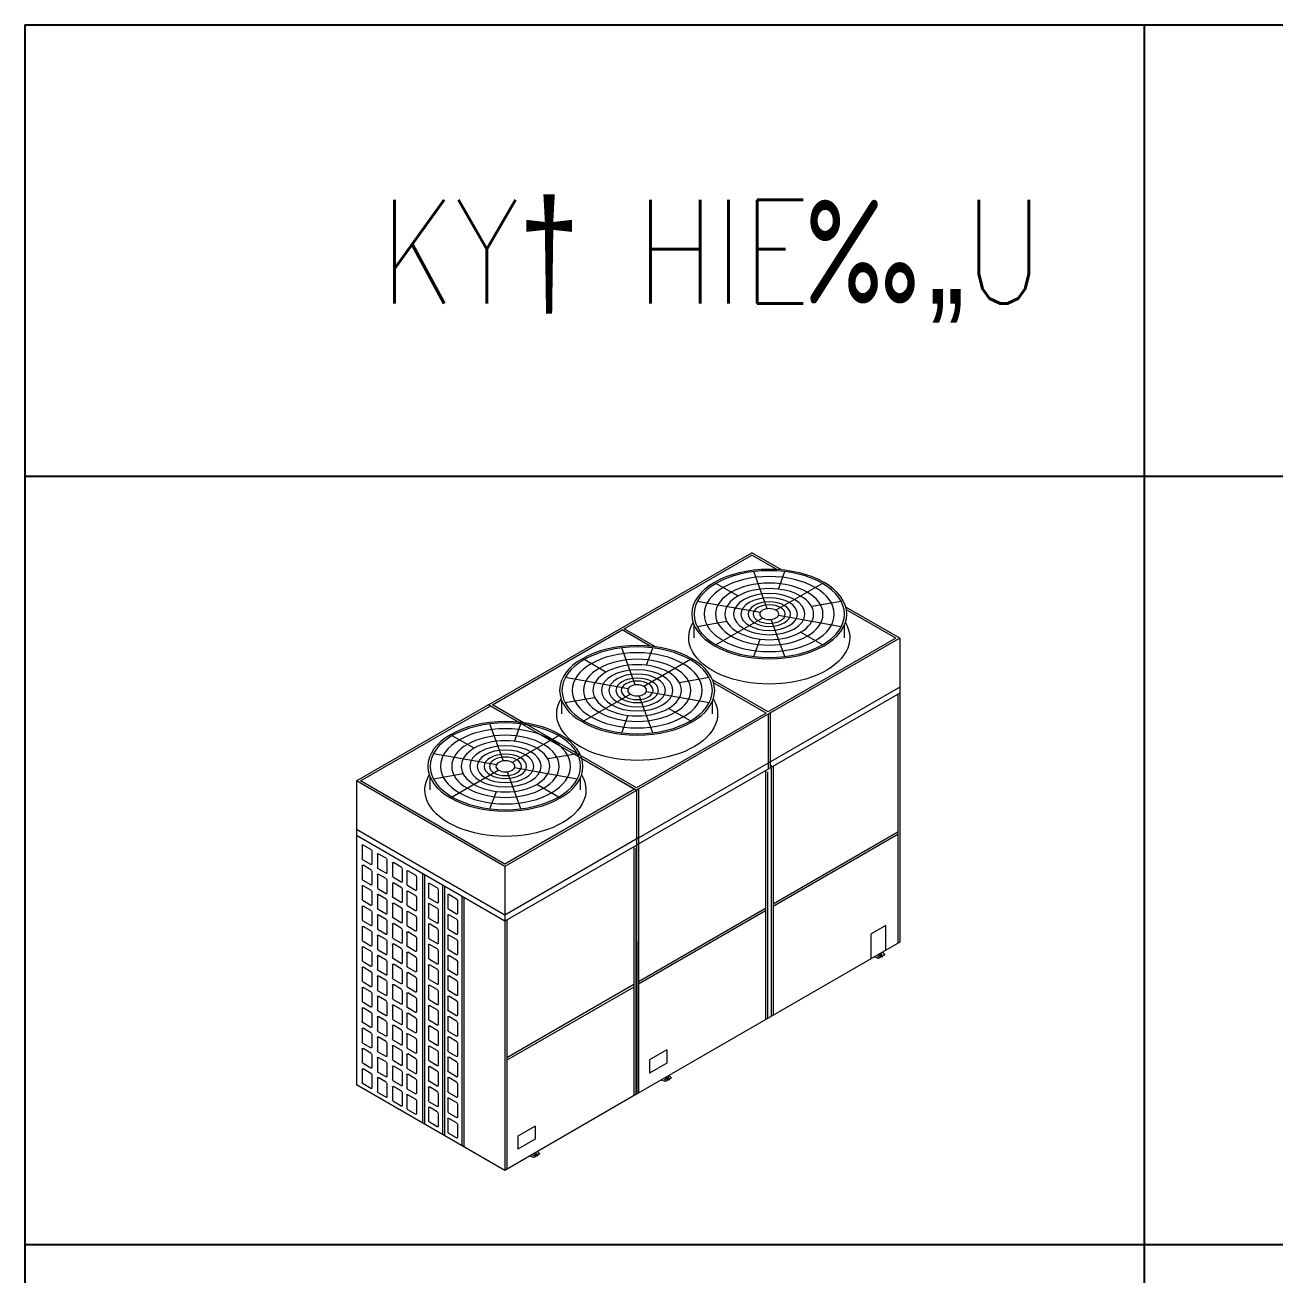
# Model space of a CAD drawing. Header units: millimetres. Extents: x -91525 to 4597779, y -698580 to 576167.
# Drawn here: x -81638 to -78625, y -100950 to -97939 of the extents above; entities that cross this region are included whole.
import ezdxf

# ---------------------------------------------------------------- set-up
doc = ezdxf.new("R2010")
doc.units = ezdxf.units.MM
doc.layers.add('!-AC_Text TBi', color=3, linetype='Continuous')
doc.layers.add('TUONG', color=1, linetype='Continuous')
doc.layers.add('AC-equip', color=3, linetype='Continuous', lineweight=15)
doc.styles.add('ROMANS1', font='ROMANS1.shx', dxfattribs={"width": 0.8})

# ---------------------------------------------------------------- blocks, each defined once
blk = doc.blocks.new('RX48M')
at = {"color": 0, "ltscale": 2.5}
for p, q in [((-1929, 822), (-1677, 968)), ((558, -322), (-1677, 968)), ((-1889, 825), (-1677, 948)), ((-594, 323), (-1677, 948)), ((-1903, 660), (-1957, 808)), ((-1809, 493), (-1695, 808)), ((-2277, 708), (-1883, 480)), ((-1560, 601), (-1374, 708)), ((-2436, 555), (-2186, 511)), ((-1749, 461), (-1215, 555)), ((-2934, 242), (-2476, 507)), ((-2899, 242), (-2481, 484)), ((-2436, 340), (-1903, 434)), ((-2464, 247), (-2464, 355)), ((-1957, 87), (-1842, 402)), ((-1769, 414), (-1374, 187)), ((-1466, 384), (-1215, 340)), ((-1188, 247), (-1188, 355)), ((-860, 170), (-594, 323)), ((-2934, 242), (-2934, -2338)), ((-2934, 242), (-700, -1048)), ((-2899, 242), (-1817, -383)), ((-2277, 187), (-2092, 294)), ((-1695, 87), (-1748, 235)), ((-816, 175), (-577, 313)), ((523, -322), (-577, 313)), ((-783, 13), (-837, 161)), ((-689, -154), (-574, 161)), ((-1157, 61), (-762, -167)), ((-439, -46), (-254, 61)), ((-1316, -92), (-1065, -136)), ((-628, -186), (-95, -92)), ((-2934, -172), (-700, -1462)), ((-1817, -383), (-1345, -111)), ((-1800, -393), (-1354, -136)), ((-2934, -224), (-700, -1514)), ((-2917, -234), (-2917, -2348)), ((-1344, -400), (-1344, -292)), ((-1316, -307), (-783, -213)), ((-837, -560), (-722, -245)), ((-648, -233), (-254, -460)), ((-345, -263), (-95, -307)), ((-67, -400), (-67, -292)), ((-1834, -393), (-1834, -859)), ((-1818, -402), (-1818, -868)), ((-1800, -393), (-700, -1028)), ((-1157, -460), (-972, -353)), ((-700, -1048), (558, -322)), ((-700, -1028), (523, -322)), ((-574, -560), (-628, -412)), ((259, -476), (524, -323)), ((302, -471), (559, -323)), ((1642, -968), (542, -333)), ((1676, -968), (559, -323)), ((336, -633), (282, -485)), ((430, -800), (544, -485)), ((-38, -585), (356, -812)), ((679, -692), (864, -585)), ((-197, -738), (53, -782)), ((490, -832), (1023, -738)), ((-1860, -844), (-1860, -2958)), ((-1842, -834), (-1842, -2968)), ((-698, -1049), (-235, -781)), ((-1811, -892), (-1811, -2986)), ((-1794, -882), (-1794, -2996)), ((-225, -1045), (-225, -938)), ((-197, -953), (336, -859)), ((282, -1206), (396, -891)), ((470, -878), (864, -1106)), ((773, -909), (1023, -953)), ((1051, -1045), (1051, -938)), ((-715, -1039), (-713, -3620)), ((-700, -1048), (-700, -3628)), ((-700, -1048), (-697, -3629)), ((-698, -1049), (419, -1694)), ((-681, -1039), (419, -1674)), ((-38, -1106), (147, -999)), ((419, -1694), (1676, -968)), ((419, -1674), (1642, -968)), ((544, -1206), (490, -1058)), ((1676, -968), (1676, -3548)), ((-2917, -1404), (-1860, -2014)), ((-2917, -1424), (-1860, -2034)), ((-715, -1453), (419, -2108)), ((419, -2107), (1676, -1381)), ((419, -2159), (1676, -1433)), ((-717, -1504), (-717, -3618)), ((-715, -1505), (419, -2159)), ((-693, -1538), (-693, -3632)), ((-676, -1528), (-676, -3642)), ((1426, -1625), (1492, -1587)), ((1499, -1591), (1499, -1703)), ((1548, -1563), (1548, -1675)), ((1555, -1551), (1621, -1513)), ((1628, -1517), (1628, -1629)), ((419, -1694), (419, -4274)), ((1297, -1700), (1364, -1661)), ((1371, -1665), (1371, -1777)), ((1419, -1637), (1419, -1749)), ((1555, -1679), (1621, -1641)), ((1555, -1724), (1621, -1685)), ((1628, -1689), (1628, -1801)), ((1100, -1766), (1100, -3881)), ((1117, -1756), (1117, -3871)), ((1169, -1782), (1169, -1894)), ((1176, -1770), (1242, -1731)), ((1249, -1735), (1249, -1847)), ((1290, -1712), (1290, -1824)), ((1297, -1828), (1364, -1789)), ((1426, -1753), (1492, -1715)), ((1426, -1798), (1492, -1760)), ((1499, -1764), (1499, -1876)), ((1548, -1736), (1548, -1848)), ((930, -1864), (930, -3979)), ((947, -1854), (947, -3969)), ((984, -1888), (984, -2000)), ((991, -1876), (1058, -1838)), ((1065, -1842), (1065, -1954)), ((1176, -1898), (1242, -1859)), ((1176, -1942), (1242, -1904)), ((1249, -1908), (1249, -2020)), ((1290, -1884), (1290, -1996)), ((1297, -1872), (1364, -1834)), ((1371, -1838), (1371, -1950)), ((1419, -1810), (1419, -1922)), ((1426, -1926), (1492, -1888)), ((1548, -1909), (1548, -2021)), ((1555, -1852), (1621, -1813)), ((1555, -1897), (1621, -1858)), ((1628, -1862), (1628, -1974)), ((765, -1959), (765, -4074)), ((783, -1949), (783, -4064)), ((821, -1983), (821, -2095)), ((828, -1971), (894, -1932)), ((901, -1936), (901, -2048)), ((991, -2004), (1058, -1966)), ((991, -2049), (1058, -2011)), ((1065, -2015), (1065, -2127)), ((1169, -1954), (1169, -2066)), ((1297, -2000), (1364, -1962)), ((1297, -2045), (1364, -2007)), ((1371, -2011), (1371, -2123)), ((1419, -1983), (1419, -2095)), ((1426, -1971), (1492, -1932)), ((1499, -1936), (1499, -2049)), ((1555, -2025), (1621, -1986)), ((-1794, -2052), (-717, -2674)), ((-1794, -2072), (-717, -2694)), ((828, -2099), (894, -2060)), ((828, -2143), (894, -2105)), ((901, -2109), (901, -2221)), ((984, -2061), (984, -2173)), ((1176, -2070), (1242, -2032)), ((1176, -2115), (1242, -2077)), ((1249, -2081), (1249, -2193)), ((1290, -2057), (1290, -2169)), ((1426, -2099), (1492, -2061)), ((1426, -2144), (1492, -2105)), ((1499, -2109), (1499, -2221)), ((1548, -2081), (1548, -2193)), ((1555, -2069), (1621, -2031)), ((1628, -2035), (1628, -2147)), ((-2814, -2196), (-2692, -2266)), ((-2814, -2408), (-2814, -2196)), ((401, -2149), (401, -4264)), ((821, -2155), (821, -2267)), ((991, -2177), (1058, -2139)), ((991, -2222), (1058, -2183)), ((1065, -2187), (1065, -2300)), ((1169, -2127), (1169, -2239)), ((1176, -2243), (1242, -2205)), ((1297, -2173), (1364, -2135)), ((1297, -2218), (1364, -2180)), ((1371, -2184), (1371, -2296)), ((1419, -2156), (1419, -2268)), ((1555, -2197), (1621, -2159)), ((1555, -2242), (1621, -2204)), ((1628, -2208), (1628, -2320)), ((-2692, -2478), (-2692, -2266)), ((821, -2328), (821, -2440)), ((828, -2271), (894, -2233)), ((828, -2316), (894, -2278)), ((901, -2282), (901, -2394)), ((984, -2234), (984, -2346)), ((991, -2350), (1058, -2312)), ((1169, -2300), (1169, -2412)), ((1176, -2288), (1242, -2250)), ((1249, -2254), (1249, -2366)), ((1290, -2230), (1290, -2342)), ((1297, -2346), (1364, -2308)), ((1419, -2328), (1419, -2440)), ((1426, -2272), (1492, -2233)), ((1426, -2316), (1492, -2278)), ((1499, -2282), (1499, -2394)), ((1548, -2254), (1548, -2366)), ((1555, -2370), (1621, -2332)), ((-2934, -2338), (-700, -3628)), ((-2786, -2423), (-2806, -2445)), ((828, -2444), (894, -2406)), ((984, -2407), (984, -2519)), ((991, -2395), (1058, -2356)), ((1065, -2360), (1065, -2472)), ((1176, -2416), (1242, -2378)), ((1176, -2461), (1242, -2422)), ((1249, -2426), (1249, -2539)), ((1290, -2403), (1290, -2515)), ((1297, -2391), (1364, -2352)), ((1371, -2356), (1371, -2468)), ((1426, -2444), (1492, -2406)), ((1548, -2427), (1548, -2539)), ((1555, -2415), (1621, -2377)), ((1628, -2381), (1628, -2493)), ((-2806, -2445), (-2754, -2475)), ((-2753, -2441), (-2788, -2462)), ((-2785, -2440), (-2744, -2464)), ((-2754, -2475), (-2717, -2463)), ((821, -2501), (821, -2613)), ((828, -2489), (894, -2451)), ((901, -2455), (901, -2567)), ((991, -2523), (1058, -2484)), ((991, -2567), (1058, -2529)), ((1065, -2533), (1065, -2645)), ((1169, -2473), (1169, -2585)), ((1297, -2519), (1364, -2480)), ((1297, -2563), (1364, -2525)), ((1371, -2529), (1371, -2641)), ((1419, -2501), (1419, -2613)), ((1426, -2489), (1492, -2451)), ((1499, -2455), (1499, -2567)), ((1555, -2543), (1621, -2505)), ((828, -2617), (894, -2579)), ((828, -2662), (894, -2623)), ((901, -2627), (901, -2739)), ((984, -2579), (984, -2691)), ((1169, -2646), (1169, -2758)), ((1176, -2589), (1242, -2551)), ((1176, -2634), (1242, -2595)), ((1249, -2599), (1249, -2711)), ((1290, -2575), (1290, -2687)), ((1426, -2617), (1492, -2579)), ((1426, -2662), (1492, -2624)), ((1499, -2628), (1499, -2740)), ((1548, -2600), (1548, -2712)), ((1555, -2588), (1621, -2549)), ((1628, -2553), (1628, -2665)), ((-676, -2698), (401, -3319)), ((-676, -2718), (401, -3339)), ((821, -2674), (821, -2786)), ((828, -2790), (894, -2751)), ((984, -2752), (984, -2864)), ((991, -2695), (1058, -2657)), ((991, -2740), (1058, -2702)), ((1065, -2706), (1065, -2818)), ((1176, -2762), (1242, -2723)), ((1290, -2748), (1290, -2860)), ((1297, -2691), (1364, -2653)), ((1297, -2736), (1364, -2698)), ((1371, -2702), (1371, -2814)), ((1419, -2674), (1419, -2786)), ((1426, -2790), (1492, -2752)), ((1555, -2716), (1621, -2677)), ((1555, -2760), (1621, -2722)), ((1628, -2726), (1628, -2838)), ((821, -2846), (821, -2958)), ((828, -2834), (894, -2796)), ((901, -2800), (901, -2912)), ((991, -2868), (1058, -2830)), ((1169, -2818), (1169, -2930)), ((1176, -2806), (1242, -2768)), ((1249, -2772), (1249, -2884)), ((1297, -2864), (1364, -2826)), ((1419, -2847), (1419, -2959)), ((1426, -2835), (1492, -2796)), ((1499, -2800), (1499, -2912)), ((1548, -2772), (1548, -2884)), ((1555, -2888), (1621, -2850)), ((828, -2962), (894, -2924)), ((828, -3007), (894, -2969)), ((984, -2925), (984, -3037)), ((991, -2913), (1058, -2875)), ((1065, -2879), (1065, -2991)), ((1176, -2934), (1242, -2896)), ((1176, -2979), (1242, -2941)), ((1249, -2945), (1249, -3057)), ((1290, -2921), (1290, -3033)), ((1297, -2909), (1364, -2871)), ((1371, -2875), (1371, -2987)), ((1426, -2963), (1492, -2924)), ((1426, -3007), (1492, -2969)), ((1548, -2945), (1548, -3057)), ((1555, -2933), (1621, -2895)), ((1628, -2899), (1628, -3011)), ((821, -3019), (821, -3131)), ((901, -2973), (901, -3085)), ((991, -3041), (1058, -3003)), ((991, -3086), (1058, -3047)), ((1065, -3051), (1065, -3163)), ((1169, -2991), (1169, -3103)), ((1176, -3107), (1242, -3069)), ((1297, -3037), (1364, -2999)), ((1297, -3082), (1364, -3043)), ((1371, -3047), (1371, -3159)), ((1419, -3019), (1419, -3131)), ((1499, -2973), (1499, -3085)), ((1555, -3061), (1621, -3023)), ((1555, -3106), (1621, -3068)), ((1628, -3072), (1628, -3184)), ((828, -3135), (894, -3097)), ((828, -3180), (894, -3142)), ((901, -3146), (901, -3258)), ((984, -3098), (984, -3210)), ((991, -3214), (1058, -3175)), ((1169, -3164), (1169, -3276)), ((1176, -3152), (1242, -3114)), ((1249, -3118), (1249, -3230)), ((1290, -3094), (1290, -3206)), ((1297, -3210), (1364, -3171)), ((1426, -3135), (1492, -3097)), ((1426, -3180), (1492, -3142)), ((1499, -3146), (1499, -3258)), ((1548, -3118), (1548, -3230)), ((-958, -3252), (-958, -3364)), ((-958, -3252), (-810, -3337)), ((821, -3192), (821, -3304)), ((828, -3308), (894, -3270)), ((984, -3270), (984, -3382)), ((991, -3258), (1058, -3220)), ((1065, -3224), (1065, -3336)), ((1176, -3280), (1242, -3242)), ((1176, -3325), (1242, -3286)), ((1290, -3266), (1290, -3379)), ((1297, -3254), (1364, -3216)), ((1371, -3220), (1371, -3332)), ((1419, -3192), (1419, -3304)), ((1426, -3308), (1492, -3270)), ((1555, -3234), (1621, -3196)), ((1555, -3279), (1621, -3240)), ((1628, -3244), (1628, -3356)), ((-958, -3364), (-810, -3450)), ((-810, -3337), (-810, -3450)), ((821, -3365), (821, -3477)), ((828, -3353), (894, -3314)), ((901, -3318), (901, -3430)), ((991, -3386), (1058, -3348)), ((991, -3431), (1058, -3393)), ((1169, -3337), (1169, -3449)), ((1249, -3290), (1249, -3402)), ((1297, -3383), (1364, -3344)), ((1297, -3427), (1364, -3389)), ((1371, -3393), (1371, -3505)), ((1419, -3365), (1419, -3477)), ((1426, -3353), (1492, -3315)), ((1499, -3319), (1499, -3431)), ((1548, -3291), (1548, -3403)), ((1555, -3407), (1621, -3368)), ((-977, -3468), (-997, -3489)), ((-997, -3489), (-946, -3519)), ((-944, -3486), (-979, -3506)), ((-976, -3484), (-935, -3508)), ((828, -3481), (894, -3442)), ((828, -3525), (894, -3487)), ((901, -3491), (901, -3603)), ((984, -3443), (984, -3555)), ((1065, -3397), (1065, -3509)), ((1176, -3453), (1242, -3414)), ((1176, -3497), (1242, -3459)), ((1249, -3463), (1249, -3575)), ((1290, -3439), (1290, -3551)), ((1426, -3481), (1492, -3443)), ((1426, -3526), (1492, -3487)), ((1499, -3491), (1499, -3603)), ((1548, -3463), (1548, -3576)), ((1555, -3451), (1621, -3413)), ((1628, -3417), (1628, -3529)), ((-946, -3519), (-908, -3508)), ((419, -4274), (1676, -3548)), ((821, -3537), (821, -3650)), ((991, -3559), (1058, -3521)), ((991, -3604), (1058, -3566)), ((1065, -3570), (1065, -3682)), ((1169, -3509), (1169, -3621)), ((1176, -3625), (1242, -3587)), ((1297, -3555), (1364, -3517)), ((1297, -3600), (1364, -3562)), ((1371, -3566), (1371, -3678)), ((1419, -3538), (1419, -3650)), ((1555, -3580), (1621, -3541)), ((-713, -3620), (419, -4274)), ((821, -3710), (821, -3822)), ((828, -3654), (894, -3615)), ((828, -3698), (894, -3660)), ((901, -3664), (901, -3776)), ((984, -3616), (984, -3728)), ((991, -3732), (1058, -3694)), ((1169, -3682), (1169, -3794)), ((1176, -3670), (1242, -3632)), ((1249, -3636), (1249, -3748)), ((1290, -3612), (1290, -3724)), ((1297, -3728), (1364, -3690)), ((1426, -3654), (1492, -3615)), ((828, -3826), (894, -3788)), ((984, -3789), (984, -3901)), ((991, -3777), (1058, -3738)), ((1065, -3742), (1065, -3854)), ((1176, -3798), (1242, -3760)), ((160, -3898), (160, -4010)), ((160, -3898), (308, -3983)), ((821, -3883), (821, -3995)), ((828, -3871), (894, -3833)), ((901, -3837), (901, -3949)), ((991, -3905), (1058, -3866)), ((160, -4010), (308, -4095)), ((308, -3983), (308, -4095)), ((828, -3999), (894, -3961)), ((141, -4113), (121, -4135)), ((121, -4135), (173, -4165)), ((174, -4131), (139, -4152)), ((143, -4130), (183, -4154)), ((173, -4165), (210, -4153))]:
    blk.add_line(p, q, dxfattribs=at)
for centre, major_axis in [((-1826, 447), (-658, 0)), ((-1826, 447), (-638, 0)), ((-1826, 447), (-552, 0)), ((-1826, 447), (-456, 0)), ((-1826, 447), (-376, 0)), ((-1826, 447), (-303, 0)), ((-1826, 447), (-240, 0)), ((-1826, 447), (-180, 0)), ((-1826, 447), (-136, 0)), ((-1826, 447), (-80.6, 0)), ((-705, -200), (-658, 0)), ((-705, -200), (-638, 0)), ((-705, -200), (-552, 0)), ((-705, -200), (-456, 0)), ((-705, -200), (-376, 0)), ((-705, -200), (-303, 0)), ((-705, -200), (-240, 0)), ((-705, -200), (-180, 0)), ((-705, -200), (-136, 0)), ((-705, -200), (-80.6, 0)), ((413, -845), (-658, 0)), ((413, -845), (-638, 0)), ((413, -845), (-552, 0)), ((413, -845), (-456, 0)), ((413, -845), (-376, 0)), ((413, -845), (-303, 0)), ((413, -845), (-240, 0)), ((413, -845), (-180, 0)), ((413, -845), (-136, 0)), ((413, -845), (-80.6, 0)), ((-2768, -2450), (-9.98, 0)), ((-959, -3494), (-9.98, 0)), ((160, -4140), (-9.98, 0))]:
    blk.add_ellipse(centre, major_axis=major_axis, ratio=0.57735, dxfattribs=at)
for centre, major_axis, start_param, end_param in [((-1826, 247), (-683, 0), 5.952605, 9.755358), ((-705, -400), (-683, 0), 5.952605, 9.755358), ((413, -1045), (-683, 0), 5.952605, 9.755358), ((1492, -1595), (-4.9, -8.49), 2.356194, 3.926991), ((1555, -1559), (-4.9, -8.49), 3.926991, 5.497787), ((1621, -1521), (-4.9, -8.49), 2.356194, 3.926991), ((1364, -1669), (-4.9, -8.49), 2.356194, 3.926991), ((1426, -1633), (-4.9, -8.49), 3.926991, 5.497787), ((1555, -1671), (4.9, 8.49), 2.356194, 3.926991), ((1621, -1633), (4.9, 8.49), 3.926991, 5.497787), ((1621, -1693), (-4.9, -8.49), 2.356194, 3.926991), ((1176, -1778), (-4.9, -8.49), 3.926991, 5.497787), ((1242, -1739), (-4.9, -8.49), 2.356194, 3.926991), ((1297, -1708), (-4.9, -8.49), 3.926991, 5.497787), ((1364, -1781), (4.9, 8.49), 3.926991, 5.497787), ((1426, -1745), (4.9, 8.49), 2.356194, 3.926991), ((1426, -1806), (-4.9, -8.49), 3.926991, 5.497787), ((1492, -1707), (4.9, 8.49), 3.926991, 5.497787), ((1492, -1768), (-4.9, -8.49), 2.356194, 3.926991), ((1555, -1732), (-4.9, -8.49), 3.926991, 5.497787), ((1621, -1805), (4.9, 8.49), 3.926991, 5.497787), ((991, -1884), (-4.9, -8.49), 3.926991, 5.497787), ((1058, -1846), (-4.9, -8.49), 2.356194, 3.926991), ((1176, -1890), (4.9, 8.49), 2.356194, 3.926991), ((1242, -1851), (4.9, 8.49), 3.926991, 5.497787), ((1242, -1912), (-4.9, -8.49), 2.356194, 3.926991), ((1297, -1820), (4.9, 8.49), 2.356194, 3.926991), ((1297, -1880), (-4.9, -8.49), 3.926991, 5.497787), ((1364, -1842), (-4.9, -8.49), 2.356194, 3.926991), ((1492, -1880), (4.9, 8.49), 3.926991, 5.497787), ((1555, -1844), (4.9, 8.49), 2.356194, 3.926991), ((1555, -1905), (-4.9, -8.49), 3.926991, 5.497787), ((1621, -1866), (-4.9, -8.49), 2.356194, 3.926991), ((828, -1979), (-4.9, -8.49), 3.926991, 5.497787), ((894, -1940), (-4.9, -8.49), 2.356194, 3.926991), ((991, -1996), (4.9, 8.49), 2.356194, 3.926991), ((1058, -1958), (4.9, 8.49), 3.926991, 5.497787), ((1058, -2019), (-4.9, -8.49), 2.356194, 3.926991), ((1176, -1950), (-4.9, -8.49), 3.926991, 5.497787), ((1297, -1992), (4.9, 8.49), 2.356194, 3.926991), ((1364, -1954), (4.9, 8.49), 3.926991, 5.497787), ((1364, -2015), (-4.9, -8.49), 2.356194, 3.926991), ((1426, -1918), (4.9, 8.49), 2.356194, 3.926991), ((1426, -1979), (-4.9, -8.49), 3.926991, 5.497787), ((1492, -1940), (-4.9, -8.49), 2.356194, 3.926991), ((1621, -1978), (4.9, 8.49), 3.926991, 5.497787), ((828, -2091), (4.9, 8.49), 2.356194, 3.926991), ((894, -2052), (4.9, 8.49), 3.926991, 5.497787), ((894, -2113), (-4.9, -8.49), 2.356194, 3.926991), ((991, -2057), (-4.9, -8.49), 3.926991, 5.497787), ((1176, -2062), (4.9, 8.49), 2.356194, 3.926991), ((1176, -2123), (-4.9, -8.49), 3.926991, 5.497787), ((1242, -2024), (4.9, 8.49), 3.926991, 5.497787), ((1242, -2085), (-4.9, -8.49), 2.356194, 3.926991), ((1297, -2053), (-4.9, -8.49), 3.926991, 5.497787), ((1426, -2091), (4.9, 8.49), 2.356194, 3.926991), ((1492, -2053), (4.9, 8.49), 3.926991, 5.497787), ((1492, -2113), (-4.9, -8.49), 2.356194, 3.926991), ((1555, -2017), (4.9, 8.49), 2.356194, 3.926991), ((1555, -2077), (-4.9, -8.49), 3.926991, 5.497787), ((1621, -2039), (-4.9, -8.49), 2.356194, 3.926991), ((828, -2151), (-4.9, -8.49), 3.926991, 5.497787), ((894, -2225), (4.9, 8.49), 3.926991, 5.497787), ((991, -2169), (4.9, 8.49), 2.356194, 3.926991), ((991, -2230), (-4.9, -8.49), 3.926991, 5.497787), ((1058, -2131), (4.9, 8.49), 3.926991, 5.497787), ((1058, -2191), (-4.9, -8.49), 2.356194, 3.926991), ((1242, -2197), (4.9, 8.49), 3.926991, 5.497787), ((1297, -2165), (4.9, 8.49), 2.356194, 3.926991), ((1297, -2226), (-4.9, -8.49), 3.926991, 5.497787), ((1364, -2127), (4.9, 8.49), 3.926991, 5.497787), ((1364, -2188), (-4.9, -8.49), 2.356194, 3.926991), ((1426, -2152), (-4.9, -8.49), 3.926991, 5.497787), ((1492, -2225), (4.9, 8.49), 3.926991, 5.497787), ((1555, -2189), (4.9, 8.49), 2.356194, 3.926991), ((1621, -2151), (4.9, 8.49), 3.926991, 5.497787), ((1621, -2212), (-4.9, -8.49), 2.356194, 3.926991), ((828, -2263), (4.9, 8.49), 2.356194, 3.926991), ((828, -2324), (-4.9, -8.49), 3.926991, 5.497787), ((894, -2286), (-4.9, -8.49), 2.356194, 3.926991), ((1058, -2304), (4.9, 8.49), 3.926991, 5.497787), ((1176, -2235), (4.9, 8.49), 2.356194, 3.926991), ((1176, -2296), (-4.9, -8.49), 3.926991, 5.497787), ((1242, -2258), (-4.9, -8.49), 2.356194, 3.926991), ((1364, -2300), (4.9, 8.49), 3.926991, 5.497787), ((1426, -2264), (4.9, 8.49), 2.356194, 3.926991), ((1426, -2324), (-4.9, -8.49), 3.926991, 5.497787), ((1492, -2286), (-4.9, -8.49), 2.356194, 3.926991), ((1555, -2250), (-4.9, -8.49), 3.926991, 5.497787), ((1621, -2324), (4.9, 8.49), 3.926991, 5.497787), ((894, -2398), (4.9, 8.49), 3.926991, 5.497787), ((991, -2342), (4.9, 8.49), 2.356194, 3.926991), ((991, -2403), (-4.9, -8.49), 3.926991, 5.497787), ((1058, -2364), (-4.9, -8.49), 2.356194, 3.926991), ((1176, -2408), (4.9, 8.49), 2.356194, 3.926991), ((1242, -2370), (4.9, 8.49), 3.926991, 5.497787), ((1242, -2430), (-4.9, -8.49), 2.356194, 3.926991), ((1297, -2338), (4.9, 8.49), 2.356194, 3.926991), ((1297, -2399), (-4.9, -8.49), 3.926991, 5.497787), ((1364, -2360), (-4.9, -8.49), 2.356194, 3.926991), ((1492, -2398), (4.9, 8.49), 3.926991, 5.497787), ((1555, -2362), (4.9, 8.49), 2.356194, 3.926991), ((1555, -2423), (-4.9, -8.49), 3.926991, 5.497787), ((1621, -2385), (-4.9, -8.49), 2.356194, 3.926991), ((828, -2436), (4.9, 8.49), 2.356194, 3.926991), ((828, -2497), (-4.9, -8.49), 3.926991, 5.497787), ((894, -2459), (-4.9, -8.49), 2.356194, 3.926991), ((991, -2515), (4.9, 8.49), 2.356194, 3.926991), ((1058, -2476), (4.9, 8.49), 3.926991, 5.497787), ((1058, -2537), (-4.9, -8.49), 2.356194, 3.926991), ((1176, -2469), (-4.9, -8.49), 3.926991, 5.497787), ((1242, -2543), (4.9, 8.49), 3.926991, 5.497787), ((1297, -2511), (4.9, 8.49), 2.356194, 3.926991), ((1364, -2472), (4.9, 8.49), 3.926991, 5.497787), ((1364, -2533), (-4.9, -8.49), 2.356194, 3.926991), ((1426, -2436), (4.9, 8.49), 2.356194, 3.926991), ((1426, -2497), (-4.9, -8.49), 3.926991, 5.497787), ((1492, -2459), (-4.9, -8.49), 2.356194, 3.926991), ((1555, -2535), (4.9, 8.49), 2.356194, 3.926991), ((1621, -2497), (4.9, 8.49), 3.926991, 5.497787), ((828, -2609), (4.9, 8.49), 2.356194, 3.926991), ((894, -2571), (4.9, 8.49), 3.926991, 5.497787), ((894, -2631), (-4.9, -8.49), 2.356194, 3.926991), ((991, -2575), (-4.9, -8.49), 3.926991, 5.497787), ((1058, -2649), (4.9, 8.49), 3.926991, 5.497787), ((1176, -2581), (4.9, 8.49), 2.356194, 3.926991), ((1176, -2642), (-4.9, -8.49), 3.926991, 5.497787), ((1242, -2603), (-4.9, -8.49), 2.356194, 3.926991), ((1297, -2571), (-4.9, -8.49), 3.926991, 5.497787), ((1364, -2645), (4.9, 8.49), 3.926991, 5.497787), ((1426, -2609), (4.9, 8.49), 2.356194, 3.926991), ((1492, -2571), (4.9, 8.49), 3.926991, 5.497787), ((1492, -2632), (-4.9, -8.49), 2.356194, 3.926991), ((1555, -2596), (-4.9, -8.49), 3.926991, 5.497787), ((1621, -2557), (-4.9, -8.49), 2.356194, 3.926991), ((828, -2670), (-4.9, -8.49), 3.926991, 5.497787), ((894, -2743), (4.9, 8.49), 3.926991, 5.497787), ((991, -2687), (4.9, 8.49), 2.356194, 3.926991), ((991, -2748), (-4.9, -8.49), 3.926991, 5.497787), ((1058, -2710), (-4.9, -8.49), 2.356194, 3.926991), ((1176, -2754), (4.9, 8.49), 2.356194, 3.926991), ((1242, -2715), (4.9, 8.49), 3.926991, 5.497787), ((1297, -2683), (4.9, 8.49), 2.356194, 3.926991), ((1297, -2744), (-4.9, -8.49), 3.926991, 5.497787), ((1364, -2706), (-4.9, -8.49), 2.356194, 3.926991), ((1426, -2670), (-4.9, -8.49), 3.926991, 5.497787), ((1492, -2744), (4.9, 8.49), 3.926991, 5.497787), ((1555, -2708), (4.9, 8.49), 2.356194, 3.926991), ((1621, -2669), (4.9, 8.49), 3.926991, 5.497787), ((1621, -2730), (-4.9, -8.49), 2.356194, 3.926991), ((828, -2782), (4.9, 8.49), 2.356194, 3.926991), ((828, -2842), (-4.9, -8.49), 3.926991, 5.497787), ((894, -2804), (-4.9, -8.49), 2.356194, 3.926991), ((1058, -2822), (4.9, 8.49), 3.926991, 5.497787), ((1176, -2814), (-4.9, -8.49), 3.926991, 5.497787), ((1242, -2776), (-4.9, -8.49), 2.356194, 3.926991), ((1297, -2856), (4.9, 8.49), 2.356194, 3.926991), ((1364, -2818), (4.9, 8.49), 3.926991, 5.497787), ((1426, -2782), (4.9, 8.49), 2.356194, 3.926991), ((1426, -2843), (-4.9, -8.49), 3.926991, 5.497787), ((1492, -2804), (-4.9, -8.49), 2.356194, 3.926991), ((1555, -2768), (-4.9, -8.49), 3.926991, 5.497787), ((1621, -2842), (4.9, 8.49), 3.926991, 5.497787), ((828, -2954), (4.9, 8.49), 2.356194, 3.926991), ((894, -2916), (4.9, 8.49), 3.926991, 5.497787), ((894, -2977), (-4.9, -8.49), 2.356194, 3.926991), ((991, -2860), (4.9, 8.49), 2.356194, 3.926991), ((991, -2921), (-4.9, -8.49), 3.926991, 5.497787), ((1058, -2883), (-4.9, -8.49), 2.356194, 3.926991), ((1176, -2926), (4.9, 8.49), 2.356194, 3.926991), ((1242, -2888), (4.9, 8.49), 3.926991, 5.497787), ((1242, -2949), (-4.9, -8.49), 2.356194, 3.926991), ((1297, -2917), (-4.9, -8.49), 3.926991, 5.497787), ((1364, -2879), (-4.9, -8.49), 2.356194, 3.926991), ((1426, -2955), (4.9, 8.49), 2.356194, 3.926991), ((1492, -2916), (4.9, 8.49), 3.926991, 5.497787), ((1492, -2977), (-4.9, -8.49), 2.356194, 3.926991), ((1555, -2880), (4.9, 8.49), 2.356194, 3.926991), ((1555, -2941), (-4.9, -8.49), 3.926991, 5.497787), ((1621, -2903), (-4.9, -8.49), 2.356194, 3.926991), ((828, -3015), (-4.9, -8.49), 3.926991, 5.497787), ((991, -3033), (4.9, 8.49), 2.356194, 3.926991), ((1058, -2995), (4.9, 8.49), 3.926991, 5.497787), ((1058, -3055), (-4.9, -8.49), 2.356194, 3.926991), ((1176, -2987), (-4.9, -8.49), 3.926991, 5.497787), ((1242, -3061), (4.9, 8.49), 3.926991, 5.497787), ((1297, -3029), (4.9, 8.49), 2.356194, 3.926991), ((1364, -2991), (4.9, 8.49), 3.926991, 5.497787), ((1364, -3051), (-4.9, -8.49), 2.356194, 3.926991), ((1426, -3015), (-4.9, -8.49), 3.926991, 5.497787), ((1555, -3053), (4.9, 8.49), 2.356194, 3.926991), ((1621, -3015), (4.9, 8.49), 3.926991, 5.497787), ((1621, -3076), (-4.9, -8.49), 2.356194, 3.926991), ((828, -3127), (4.9, 8.49), 2.356194, 3.926991), ((828, -3188), (-4.9, -8.49), 3.926991, 5.497787), ((894, -3089), (4.9, 8.49), 3.926991, 5.497787), ((894, -3150), (-4.9, -8.49), 2.356194, 3.926991), ((991, -3094), (-4.9, -8.49), 3.926991, 5.497787), ((1058, -3167), (4.9, 8.49), 3.926991, 5.497787), ((1176, -3099), (4.9, 8.49), 2.356194, 3.926991), ((1176, -3160), (-4.9, -8.49), 3.926991, 5.497787), ((1242, -3122), (-4.9, -8.49), 2.356194, 3.926991), ((1297, -3090), (-4.9, -8.49), 3.926991, 5.497787), ((1364, -3163), (4.9, 8.49), 3.926991, 5.497787), ((1426, -3127), (4.9, 8.49), 2.356194, 3.926991), ((1426, -3188), (-4.9, -8.49), 3.926991, 5.497787), ((1492, -3089), (4.9, 8.49), 3.926991, 5.497787), ((1492, -3150), (-4.9, -8.49), 2.356194, 3.926991), ((1555, -3114), (-4.9, -8.49), 3.926991, 5.497787), ((894, -3262), (4.9, 8.49), 3.926991, 5.497787), ((991, -3206), (4.9, 8.49), 2.356194, 3.926991), ((991, -3266), (-4.9, -8.49), 3.926991, 5.497787), ((1058, -3228), (-4.9, -8.49), 2.356194, 3.926991), ((1176, -3272), (4.9, 8.49), 2.356194, 3.926991), ((1242, -3234), (4.9, 8.49), 3.926991, 5.497787), ((1242, -3294), (-4.9, -8.49), 2.356194, 3.926991), ((1297, -3202), (4.9, 8.49), 2.356194, 3.926991), ((1297, -3262), (-4.9, -8.49), 3.926991, 5.497787), ((1364, -3224), (-4.9, -8.49), 2.356194, 3.926991), ((1492, -3262), (4.9, 8.49), 3.926991, 5.497787), ((1555, -3226), (4.9, 8.49), 2.356194, 3.926991), ((1555, -3287), (-4.9, -8.49), 3.926991, 5.497787), ((1621, -3188), (4.9, 8.49), 3.926991, 5.497787), ((1621, -3248), (-4.9, -8.49), 2.356194, 3.926991), ((828, -3300), (4.9, 8.49), 2.356194, 3.926991), ((828, -3361), (-4.9, -8.49), 3.926991, 5.497787), ((894, -3322), (-4.9, -8.49), 2.356194, 3.926991), ((991, -3378), (4.9, 8.49), 2.356194, 3.926991), ((1058, -3340), (4.9, 8.49), 3.926991, 5.497787), ((1058, -3401), (-4.9, -8.49), 2.356194, 3.926991), ((1176, -3333), (-4.9, -8.49), 3.926991, 5.497787), ((1297, -3375), (4.9, 8.49), 2.356194, 3.926991), ((1364, -3336), (4.9, 8.49), 3.926991, 5.497787), ((1364, -3397), (-4.9, -8.49), 2.356194, 3.926991), ((1426, -3300), (4.9, 8.49), 2.356194, 3.926991), ((1426, -3361), (-4.9, -8.49), 3.926991, 5.497787), ((1492, -3323), (-4.9, -8.49), 2.356194, 3.926991), ((1621, -3360), (4.9, 8.49), 3.926991, 5.497787), ((828, -3473), (4.9, 8.49), 2.356194, 3.926991), ((894, -3434), (4.9, 8.49), 3.926991, 5.497787), ((894, -3495), (-4.9, -8.49), 2.356194, 3.926991), ((991, -3439), (-4.9, -8.49), 3.926991, 5.497787), ((1176, -3445), (4.9, 8.49), 2.356194, 3.926991), ((1176, -3505), (-4.9, -8.49), 3.926991, 5.497787), ((1242, -3406), (4.9, 8.49), 3.926991, 5.497787), ((1242, -3467), (-4.9, -8.49), 2.356194, 3.926991), ((1297, -3435), (-4.9, -8.49), 3.926991, 5.497787), ((1426, -3473), (4.9, 8.49), 2.356194, 3.926991), ((1492, -3435), (4.9, 8.49), 3.926991, 5.497787), ((1492, -3495), (-4.9, -8.49), 2.356194, 3.926991), ((1555, -3399), (4.9, 8.49), 2.356194, 3.926991), ((1555, -3459), (-4.9, -8.49), 3.926991, 5.497787), ((1621, -3421), (-4.9, -8.49), 2.356194, 3.926991), ((828, -3533), (-4.9, -8.49), 3.926991, 5.497787), ((894, -3607), (4.9, 8.49), 3.926991, 5.497787), ((991, -3551), (4.9, 8.49), 2.356194, 3.926991), ((991, -3612), (-4.9, -8.49), 3.926991, 5.497787), ((1058, -3513), (4.9, 8.49), 3.926991, 5.497787), ((1058, -3574), (-4.9, -8.49), 2.356194, 3.926991), ((1242, -3579), (4.9, 8.49), 3.926991, 5.497787), ((1297, -3547), (4.9, 8.49), 2.356194, 3.926991), ((1297, -3608), (-4.9, -8.49), 3.926991, 5.497787), ((1364, -3509), (4.9, 8.49), 3.926991, 5.497787), ((1364, -3570), (-4.9, -8.49), 2.356194, 3.926991), ((1426, -3534), (-4.9, -8.49), 3.926991, 5.497787), ((1492, -3607), (4.9, 8.49), 3.926991, 5.497787), ((1555, -3572), (4.9, 8.49), 2.356194, 3.926991), ((1621, -3533), (4.9, 8.49), 3.926991, 5.497787), ((828, -3646), (4.9, 8.49), 2.356194, 3.926991), ((828, -3706), (-4.9, -8.49), 3.926991, 5.497787), ((894, -3668), (-4.9, -8.49), 2.356194, 3.926991), ((1058, -3686), (4.9, 8.49), 3.926991, 5.497787), ((1176, -3617), (4.9, 8.49), 2.356194, 3.926991), ((1176, -3678), (-4.9, -8.49), 3.926991, 5.497787), ((1242, -3640), (-4.9, -8.49), 2.356194, 3.926991), ((1364, -3682), (4.9, 8.49), 3.926991, 5.497787), ((1426, -3646), (4.9, 8.49), 2.356194, 3.926991), ((894, -3780), (4.9, 8.49), 3.926991, 5.497787), ((991, -3724), (4.9, 8.49), 2.356194, 3.926991), ((991, -3785), (-4.9, -8.49), 3.926991, 5.497787), ((1058, -3746), (-4.9, -8.49), 2.356194, 3.926991), ((1176, -3790), (4.9, 8.49), 2.356194, 3.926991), ((1242, -3752), (4.9, 8.49), 3.926991, 5.497787), ((1297, -3720), (4.9, 8.49), 2.356194, 3.926991), ((828, -3818), (4.9, 8.49), 2.356194, 3.926991), ((828, -3879), (-4.9, -8.49), 3.926991, 5.497787), ((894, -3841), (-4.9, -8.49), 2.356194, 3.926991), ((991, -3897), (4.9, 8.49), 2.356194, 3.926991), ((1058, -3858), (4.9, 8.49), 3.926991, 5.497787), ((828, -3991), (4.9, 8.49), 2.356194, 3.926991), ((894, -3953), (4.9, 8.49), 3.926991, 5.497787)]:
    blk.add_ellipse(centre, major_axis=major_axis, ratio=0.57735, start_param=start_param, end_param=end_param, dxfattribs=at)

msp = doc.modelspace()

# ---------------------------------------------------------------- linework, layer by layer
at = {"layer": 'TUONG'}
for p, q in [((-81638.3, -97938.9), (-81638.3, -104141.4)), ((-81638.3, -97938.9), (-69091.3, -97938.9)), ((-78940.9, -97938.9), (-78940.9, -104141.4)), ((-81638.3, -99026.5), (-69091.3, -99026.5)), ((-81638.3, -100878.9), (-69091.3, -100878.9))]:
    msp.add_line(p, q, dxfattribs=at)

# ---------------------------------------------------------------- block references
at = {"layer": 'AC-equip', "color": 1, "ltscale": 2500, "xscale": -0.2840508029476041, "yscale": 0.284050802962156, "zscale": 0.2840508029544002}
msp.add_blockref('RX48M', (-80362.9, -99486.2), dxfattribs=at)

# ---------------------------------------------------------------- texts
at = {"layer": '!-AC_Text TBi', "lineweight": 20, "style": 'ROMANS1', "width": 0.8}
msp.add_text('KY† HIE‰„U', height=250, dxfattribs=at).set_placement((-80782, -98610.4))

doc.saveas('drawing.dxf')
